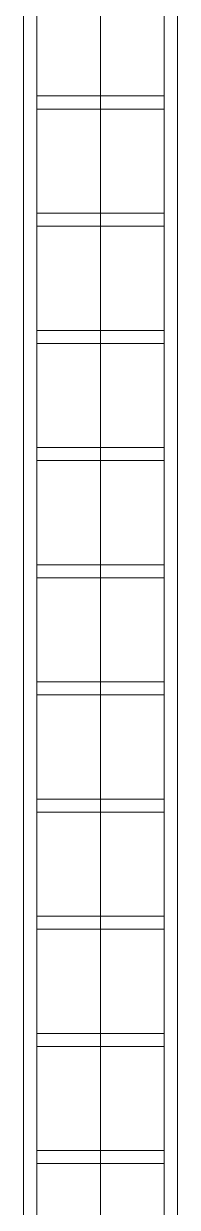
# Model space of a CAD drawing. Header units: millimetres. Extents: x 0 to 154200, y 0 to 64595.
# Drawn here: x 43150 to 43450, y 38153 to 40462 of the extents above; entities that cross this region are included whole.
import ezdxf

# ---------------------------------------------------------------- set-up
doc = ezdxf.new("R2010")
doc.units = ezdxf.units.MM
doc.layers.add('E-CABL-TRAY', color=4, linetype='Continuous', lineweight=9)

msp = doc.modelspace()

# ---------------------------------------------------------------- linework, layer by layer
at = {"layer": 'E-CABL-TRAY'}
for p, q in [((43150, 9218.7018), (43150, 55818.7018)), ((43175.4, 9218.7018), (43175.4, 55818.7018)), ((43300, 9218.7018), (43300, 55818.7018)), ((43424.6, 9218.7018), (43424.6, 55818.7018)), ((43450, 9218.7018), (43450, 55818.7018)), ((43424.6, 40321.0018), (43175.4, 40321.0018)), ((43424.6, 40295.6018), (43175.4, 40295.6018)), ((43424.6, 40092.4018), (43175.4, 40092.4018)), ((43424.6, 40067.0018), (43175.4, 40067.0018)), ((43424.6, 39863.8018), (43175.4, 39863.8018)), ((43424.6, 39838.4018), (43175.4, 39838.4018)), ((43424.6, 39635.2018), (43175.4, 39635.2018)), ((43424.6, 39609.8018), (43175.4, 39609.8018)), ((43424.6, 39406.6018), (43175.4, 39406.6018)), ((43424.6, 39381.2018), (43175.4, 39381.2018)), ((43424.6, 39178.0018), (43175.4, 39178.0018)), ((43424.6, 39152.6018), (43175.4, 39152.6018)), ((43424.6, 38949.4018), (43175.4, 38949.4018)), ((43424.6, 38924.0018), (43175.4, 38924.0018)), ((43424.6, 38720.8018), (43175.4, 38720.8018)), ((43424.6, 38695.4018), (43175.4, 38695.4018)), ((43424.6, 38492.2018), (43175.4, 38492.2018)), ((43424.6, 38466.8018), (43175.4, 38466.8018)), ((43424.6, 38263.6018), (43175.4, 38263.6018)), ((43424.6, 38238.2018), (43175.4, 38238.2018))]:
    msp.add_line(p, q, dxfattribs=at)

doc.saveas('drawing.dxf')
